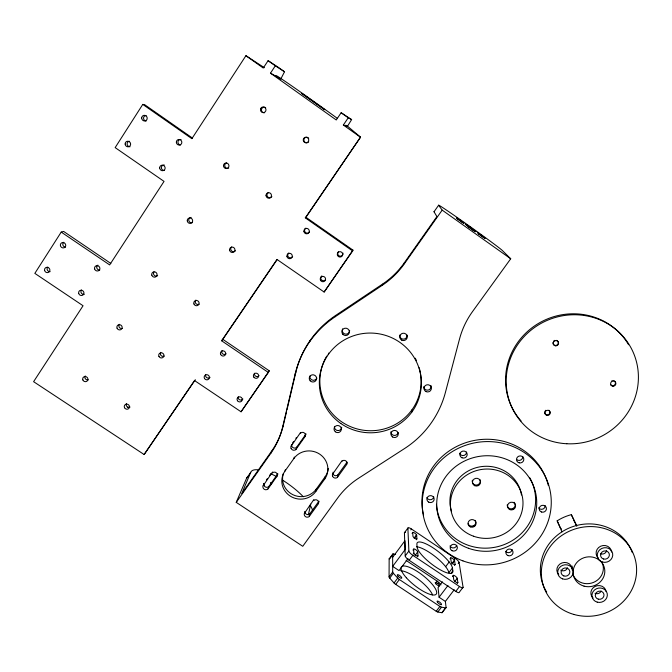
<?xml version="1.0" encoding="UTF-8"?>
<svg xmlns="http://www.w3.org/2000/svg" width="672" height="672" viewBox="0 0 672 672"><rect width="100%" height="100%" fill="white"/><g stroke="black" fill="none" stroke-linecap="round" stroke-linejoin="round"><path stroke-width="1.01" d="M454.238 589.739L445.376 601.423L446.09 607.513L442.445 612.318A2.864 0.865 38.7 0 1 441.857 612.688L437.816 612.016A2.873 0.874 38.6 0 1 436.212 611.268L395.716 584.405A2.873 0.882 37.9 0 1 394.061 582.994L389.743 578.113A2.856 0.882 37.8 0 1 389.071 576.895L389.155 558.902L392.633 554.215A2.738 0.798 37.4 0 1 393.28 553.955L395.581 554.484M236.242 502.362L270.824 453.289A82.37 78.952 26 0 0 282.626 427.048L295.109 374.161A98.162 95.726 0.4 0 1 335.278 316.688L382.402 285.205L382.46 284.164A84.89 83.933 65.9 0 0 404.284 262.861L436.909 216.56L434.02 211.772L438.606 205.254A39.346 0.857 35.5 0 1 467.88 225.019A39.346 0.857 35.5 0 1 502.396 250.564L510.712 258.779L472.559 311.531A83.429 80.741 -26.4 0 0 459.547 338.94L445.376 392.566A98.658 96.6 10.1 0 1 404.569 448.535L358.655 478.178A79.976 75.944 -0.3 0 0 337.68 498.002L302.753 546.294L236.242 502.362L246.582 478.246L250.732 472.34A37.464 11.5 35.4 0 1 258.317 469.846M342.014 460.715L332.766 473.903A2.36 2.268 7.8 0 0 332.363 475.012L332.632 476.33M337.571 477.12L337.94 474.768L347.063 462.101L346.752 464.377L337.571 477.12A2.36 2.268 7.7 0 1 336.622 477.876L335.252 478.094A3.192 3.066 7.7 0 1 332.632 476.33M332.766 473.903L332.85 473.458L333.043 473.987A3.167 3.041 7.7 0 0 335.647 475.726L337.008 475.516A2.344 2.251 7.7 0 0 337.94 474.768M332.976 472.727L333.077 472.147M285.466 469.535L284.97 471.08A18.598 17.808 11.5 0 0 289.943 495.894A18.598 17.808 11.5 0 0 315.706 491.602L324.626 479.178L325.088 476.818A18.514 17.783 11.1 0 0 328.247 468.392M318.872 501.48L318.427 503.689L309.38 516.247A2.344 2.234 9.6 0 1 308.448 516.995L307.087 517.205A3.167 3.016 9.6 0 1 304.483 515.466L304.206 514.172A2.344 2.234 9.7 0 1 304.601 513.072L304.903 511.778M313.841 499.556L304.601 513.072M315.706 491.602L316.226 489.157L325.088 476.818M309.38 516.247L309.943 513.643L318.931 501.161M308.33 514.987L310.733 504.151M283.391 425.023L286.499 411.894M286.969 409.878L295.798 372.498A97.465 95.08 0.4 0 1 335.681 315.42L382.46 284.164M328.264 354.589L328.709 353.06M284.97 471.08L293.849 458.564L294.302 457.078M296.075 449.274L296.738 447.107L305.802 434.322L305.197 436.397L296.075 449.274A2.377 2.285 13.9 0 1 295.134 450.038L293.756 450.257A3.209 3.091 13.9 0 1 291.11 448.476M300.552 432.491L291.228 446.023A2.377 2.285 14 0 0 290.833 447.149L291.11 448.484M335.278 316.688L335.681 315.42M291.228 446.023L291.715 444.545M352.657 250.916L352.943 250.11L305.945 217.3L305.315 217.862L352.657 250.916L324.139 292.034L276.99 259.451L221.609 340.78L268.355 372.456L241.063 411.785L194.519 380.554L144.136 454.532L33.6 381.679L83.059 305.743L34.835 273.378L61.211 232.084L63.613 231.42L110.83 263.432M268.061 488.796L268.918 486.368L277.847 473.768L277.049 476.112L268.061 488.796A2.36 2.251 14.7 0 1 267.128 489.544L265.768 489.762A3.184 3.041 14.8 0 1 263.138 488.006L262.844 486.696A2.36 2.251 14.8 0 1 263.239 485.587L263.516 484.831M272.538 472.013L263.239 485.587M263.743 484.235L264.02 483.479M282.626 427.048L283.139 425.704M270.824 453.289L271.664 451.097A81.782 78.422 26.1 0 0 283.147 426.031M309.599 341.821L310.178 340.376M295.109 374.161L295.798 372.498M250.732 472.34L241.735 493.584L271.664 451.097M324.139 292.034L352.943 250.11M268.094 60.673L275.31 65.814L270.48 73.172L280.829 78.952L284.516 71.761L277.889 67.032L268.094 60.673L263.264 68.04L245.918 55.692L191.873 138.676L142.766 104.404L115.164 147.613L164.044 181.39L109.654 264.911L61.211 232.084M268.355 372.456L269.228 370.801L222.818 339.343L221.609 340.78M241.063 411.785L269.228 370.801M351.624 119.599L348.23 117.802L343.342 125.026L347.416 126.353L351.624 119.599L341.141 112.736L336.252 119.977L270.48 73.172M305.315 217.862L360.545 137.13L305.945 217.3M195.334 379.705L144.136 454.532M222.818 339.343L277.242 259.442M382.402 285.205A85.512 84.546 65.6 0 0 404.384 263.752L442.176 210.118L438.606 205.254M266.356 480.035L267.473 478.456M269.699 475.306L270.816 473.726M292.496 443.083L293.63 441.479M295.89 438.287L296.453 437.48M404.46 533.778L404.426 532.753L407.887 528.083A4.528 1.201 37.2 0 1 411.482 529.032L455.196 558.348A4.536 1.176 37.9 0 1 459.077 562.414L463.075 587.244L459.379 592.108A4.805 1.344 38.4 0 1 455.801 591.394L409.172 560.297A4.796 1.369 37.6 0 1 405.208 555.962L404.477 534.299M410.836 529.897L411.482 529.032M389.155 558.902A2.738 0.806 37.5 0 1 389.81 558.634L393.28 553.955M392.641 557.332L404.939 540.75L405.241 549.461L392.675 566.37L399.042 570.604L408.03 558.55M412.087 533.45L412.818 532.375A2.419 0.638 37.3 0 1 414.926 533.257A2.419 0.638 37.3 0 1 416.665 535.172L416.9 538.852L416.245 539.742M414.238 537.995L416.556 534.878M414.28 538.415L416.665 535.206M389.071 576.895L392.692 572.023L392.633 554.215M405.208 555.962L408.87 551.032L407.954 529.612M389.743 578.113L393.372 573.233A2.864 0.865 37.7 0 1 392.692 572.023M412.969 550.074L413.65 549.158A2.528 0.697 37.5 0 1 415.64 549.637A2.528 0.697 37.5 0 1 417.74 551.897L418.001 555.87L417.312 556.786M413.179 554.022L413.86 553.106L413.65 549.158M409.172 560.297L412.86 555.358A4.805 1.344 37.6 0 1 408.87 551.032M394.061 582.994L397.706 578.096L393.372 573.233M415.027 555.542L417.74 551.897M395.716 584.405L399.37 579.516A2.873 0.874 37.8 0 1 397.706 578.096M450.005 558.869L450.719 557.794A2.428 0.63 37.9 0 1 452.794 558.65A2.428 0.63 37.9 0 1 454.558 560.608L455.137 564.48L454.482 565.354M445.637 566.689L449.173 561.994M436.598 582.061L437.254 581.196A2.73 0.773 38.2 0 1 438.833 582.532L440.966 584.85M454.541 559.213L455.196 558.348M452.021 563.455L454.415 560.272M451.937 564.085L454.558 560.608M438.178 583.397L438.833 582.532M452.424 568L452.836 570.872A22.184 5.998 37.8 0 1 435.8 567.05A22.184 5.998 37.8 0 1 417.06 546.932L416.884 544.202A22.033 5.922 37.8 0 1 433.843 548.36A22.033 5.922 37.8 0 1 452.424 568L448.846 572.729A22.008 6.031 37.8 0 0 436.002 557.197A22.008 6.031 37.8 0 0 416.632 546.739M442.403 581.851L438.068 587.588L439.076 597.232L445.376 601.423M458.203 563.573L459.077 562.414M451.038 573.25L452.836 570.872M452.483 576.492L453.163 575.585A2.528 0.689 38.2 0 1 455.053 575.996A2.528 0.689 38.2 0 1 457.22 578.298L457.859 582.498L457.17 583.414M439.076 597.232L447.93 585.53M454.717 581.608L457.22 578.298M436.212 611.268L439.883 606.421A2.881 0.857 38.6 0 0 441.487 607.169L445.519 607.874A2.864 0.848 38.6 0 0 446.09 607.513M437.816 612.016L441.487 607.169M455.801 591.394L459.505 586.513A4.813 1.319 38.3 0 0 463.075 587.244M441.857 612.688L445.519 607.874M472.324 526.604L474.902 525.479M512.324 509.074L514.055 508.309M142.766 104.404L144.614 104.672L192.494 138.096M245.918 55.692L264.356 67.696M275.31 65.814L284.516 71.761M277.368 76.213L282.568 79.624A39.102 0.445 35.4 0 1 306.575 96.306A39.102 0.445 35.4 0 1 337.235 118.272M399.37 579.516L439.883 606.421M412.86 555.358L459.505 586.513M406.14 560.448L437.254 581.196M471.097 228.631L468.401 226.825L474.928 231.479L471.391 228.833M275.89 75.44L277.536 76.608M279.182 77.784L280.829 78.952M345.794 125.202L347.416 126.353M343.342 125.026L360.318 137.105M442.176 210.118L510.712 258.779M341.141 112.736L348.23 117.802M346.987 125.782L360.545 137.13M561.968 531.838L557.164 520.834A46.15 43.252 -14.6 0 1 571.343 514.66L576.568 525.496M571.343 514.66L576.769 526.26M557.164 520.834L559.952 526.924A7.736 7.3 -15.1 0 0 561.506 529.091M264.02 485.587L263.768 484.806M305.08 512.87L304.802 511.837M450.66 557.995L451.206 561.842A2.444 0.647 38 0 0 453.34 564.077A2.444 0.647 38 0 0 455.137 564.48M453.163 575.585L453.76 579.768A2.554 0.697 38.3 0 0 455.952 582.103A2.554 0.697 38.3 0 0 457.859 582.498M404.284 262.861L404.384 263.752M411.835 409.962L411.986 411.886M412.734 532.568L412.936 536.197A2.444 0.655 37.4 0 0 415.036 538.415A2.444 0.655 37.4 0 0 416.9 538.852M407.887 528.083L407.929 529.099M433.784 496.835A3.604 3.444 -3.7 0 1 426.846 497.591M456.758 545.37A3.57 3.385 -5 0 1 450.005 545.941M512.114 549.461A3.578 3.377 -9.6 0 1 505.714 551.418M545.252 505.663A3.612 3.427 -14.1 0 1 538.591 507.805M522.782 456.54A3.646 3.486 -15 0 1 516.508 459.404M466.612 452.029A3.637 3.503 -9.1 0 1 459.514 453.222M529.805 477.817A49.686 47.376 -9.4 0 1 499.397 546.21A49.686 47.376 -9.4 0 1 436.447 504.244M423.587 515.029A64.117 61.135 -9.5 0 1 471.509 441.059A64.117 61.135 -9.5 0 1 548.327 485.47M546.722 592.108A47.477 44.394 -14.5 0 1 567.991 528.545A47.477 44.394 -14.5 0 1 632.36 552.653M574.115 520.758A7.736 7.3 -15.1 0 1 574.61 522.278M606.606 550.712A4.376 4.091 -16.2 0 1 600.533 553.745M598.332 558.096A7.762 7.266 -16.2 0 1 600.659 546.218A7.762 7.266 -16.2 0 1 611.537 552.056M567.504 567.823A4.351 4.074 -13 0 1 560.75 570.125M558.718 574.627A7.72 7.232 -13 0 1 562.094 562.901A7.72 7.232 -13 0 1 572.208 570.032M601.138 590.99A4.334 4.04 -14.2 0 1 595.014 593.292M593.065 597.996A7.703 7.165 -14.2 0 1 595.123 586.412A7.703 7.165 -14.2 0 1 606.11 591.536M601.978 562.288A15.826 14.792 -14.5 0 1 593.586 582.38A15.826 14.792 -14.5 0 1 572.821 574.442M571.88 568.226A15.826 14.792 -14.5 0 1 572.2 566.118M400.529 570.696A22.075 6.594 38.1 0 1 418.328 579.281A22.075 6.594 38.1 0 1 432.558 594.888M404.426 532.753A4.519 1.218 37.3 0 1 405.468 532.392M418.001 555.87A2.554 0.714 37.6 0 1 415.985 555.4A2.554 0.714 37.6 0 1 413.86 553.106M613.704 380.696A2.663 2.545 -28.4 0 1 614.846 384.728A2.663 2.545 -28.4 0 1 610.529 384.51M611.864 380.797A2.663 2.545 -28.4 0 1 612.226 380.671M548.814 410.231A2.638 2.528 -21.1 0 1 549.578 413.549A2.638 2.528 -21.1 0 1 546.218 414.691A2.638 2.528 -21.1 0 1 544.816 411.583M545.269 410.785A2.638 2.528 -21.1 0 1 545.824 410.281M556.475 340.351A2.68 2.587 -29.6 0 1 558.155 343.501A2.68 2.587 -29.6 0 1 554.988 345.391A2.68 2.587 -29.6 0 1 552.997 342.426M553.442 341.393A2.68 2.587 -29.6 0 1 554.795 340.376M521.102 420.983A66.251 63.689 -26.4 0 1 533.77 326.466A66.251 63.689 -26.4 0 1 628.597 344.744M434.02 211.772A39.295 1.134 35.5 0 1 434.465 211.781M407.106 335.11A3.704 3.654 -4.8 0 1 403.393 339.142A3.704 3.654 -4.8 0 1 399.731 335.076M430.92 385.459A3.679 3.587 -7.3 0 1 428.03 390.113A3.679 3.587 -7.3 0 1 423.746 386.686M349.65 330.38A3.713 3.654 15.2 0 1 345.173 334.06A3.713 3.654 15.2 0 1 342.628 328.835M419.152 367.651A50.652 49.518 4.8 0 1 364.274 430.34A50.652 49.518 4.8 0 1 326.726 356.126M415.237 358.176A50.652 49.518 4.8 0 1 416.497 360.679M271.194 484.058A2.31 0.706 35.2 0 1 270.472 482.773A2.31 0.706 35.2 0 1 271.908 483M271.152 473.92A37.464 11.5 35.4 0 1 276.881 476.801M282.761 480.262A37.464 11.5 35.4 0 1 303.341 496.759M310.153 505.201A37.464 11.5 35.4 0 1 312.623 510.518M246.582 478.246A37.422 11.726 35.4 0 1 248.338 476.356M293.849 458.564A18.64 17.9 11 0 1 319.738 454.171A18.64 17.9 11 0 1 324.626 479.178M316.226 489.157A18.472 17.69 11.5 0 1 292.984 494.752A18.472 17.69 11.5 0 1 283.382 473.39M341.72 427.174A3.646 3.536 9 0 1 337.705 430.542A3.646 3.536 9 0 1 334.488 426.384M398.143 432.55A3.646 3.528 0 0 1 394.153 435.406A3.646 3.528 0 0 1 390.919 431.76M316.882 378.109A3.679 3.595 16.6 0 1 309.851 376.051M268.918 486.368A2.344 2.234 14.7 0 1 267.994 487.108L266.641 487.326A3.167 3.024 14.8 0 1 264.029 485.587M272.328 472.979A2.797 2.671 14.5 0 1 276.931 476.045M263.777 484.033A2.344 2.234 14.9 0 1 263.911 483.571M309.952 513.643A2.327 2.218 9.6 0 1 309.019 514.382L307.675 514.592A3.142 2.999 9.6 0 1 305.08 512.87M313.748 500.59A2.78 2.654 9.1 0 1 318.301 503.622M342.048 461.227A2.797 2.688 6.9 0 1 346.626 464.31M296.747 447.107A2.36 2.268 13.9 0 1 295.806 447.863L294.445 448.081A3.184 3.066 14 0 1 291.816 446.317L291.539 444.998A2.36 2.268 14.1 0 1 291.631 444.503M305.911 433.726A2.789 2.696 13.6 0 1 305.684 434.255M300.46 433.222A2.814 2.713 13.6 0 1 305.08 436.338M127.327 407.375A4.368 1.378 32.4 0 1 128.512 407.568M84.294 294.328A2.713 2.57 42.1 0 1 81.488 289.976M65.486 247.145A2.747 2.596 46.5 0 1 63.806 242.264M50.131 271.664A2.73 2.579 44.3 0 1 47.788 267.078M99.75 270.052A2.722 2.587 44.4 0 1 97.885 265.121M210.059 377.336A2.638 2.537 28.9 0 1 205.666 374.598M259.048 375.69A2.629 2.545 24.7 0 1 254.495 373.254M226.094 353.825A2.646 2.554 30.5 0 1 222.071 350.448M242.911 399.008A2.612 2.52 23.8 0 1 238.258 396.732M146.11 121.094A2.831 2.696 60.6 0 1 143.564 118.205A2.831 2.696 60.6 0 1 146.093 115.517M180.457 145.018A2.806 2.688 60.2 0 1 177.962 141.851A2.806 2.688 60.2 0 1 181.062 139.524M130.04 146.773A2.814 2.68 57.4 0 1 127.134 144.194A2.814 2.68 57.4 0 1 129.427 141.246M164.296 170.486A2.789 2.671 56.5 0 1 161.398 167.63A2.789 2.671 56.5 0 1 164.296 165.001M325.592 279.594A2.671 2.638 36.1 0 1 321.527 279.938A2.671 2.638 36.1 0 1 321.863 275.89M292.648 256.544A2.696 2.646 46.1 0 1 288.54 257.116A2.696 2.646 46.1 0 1 288.784 252.974M309.439 231.983A2.705 2.671 54.9 0 1 305.281 232.268A2.705 2.671 54.9 0 1 305.827 228.119M342.997 253.075A2.688 2.663 47.3 0 1 339.629 256.099A2.688 2.663 47.3 0 1 338.402 251.706M235.486 250.732A2.713 2.638 47.1 0 1 231.546 250.874A2.713 2.638 47.1 0 1 231.664 246.926M199.147 304.256A2.68 2.587 38.9 0 1 195.93 300.056M157.66 275.755A2.705 2.604 43.5 0 1 154.014 271.832M192.511 222.6A2.738 2.646 51 0 1 188.84 220.693A2.738 2.646 51 0 1 191.15 217.392M271.891 196.61A2.747 2.68 59.7 0 1 267.574 196.736A2.747 2.68 59.7 0 1 268.598 192.511M228.766 168.025A2.772 2.688 60.7 0 1 224.952 166.614A2.772 2.688 60.7 0 1 226.624 162.943M308.725 141.817A2.789 2.722 73.9 0 1 304.76 142.027A2.789 2.722 73.9 0 1 304.752 137.978A2.789 2.722 73.9 0 1 308.717 138.272M264.424 112.812A2.822 2.73 71 0 1 261.517 109.259A2.822 2.73 71 0 1 265.692 107.705M164.27 356.135A2.654 2.545 33.9 0 1 160.759 352.372M122.556 328.39A2.68 2.554 38.2 0 1 119.372 324.29M130.049 407.039A2.629 2.495 30.6 0 1 126.428 403.536M88.318 379.865A2.654 2.503 34.5 0 1 85.26 375.942M479.892 479.497A4.04 3.872 -9.3 0 1 476.599 485.066A4.04 3.872 -9.3 0 1 472.357 480.236M514.03 502.244A4.032 3.83 -11.6 0 1 512.66 508.595A4.032 3.83 -11.6 0 1 507.2 504.882M475.306 520.405A4.007 3.814 -7.3 0 1 473.542 525.748A4.007 3.814 -7.3 0 1 468.09 523.765M451.584 511.543A36.036 34.364 -9.4 0 1 477.767 467.284A36.036 34.364 -9.4 0 1 521.489 494.987M475.868 231.731L465.394 224.246L475.868 231.731M463.798 223.356L457.279 218.719L463.798 223.356M462.848 222.281L456.422 217.711L462.848 222.281M324.66 109.67L301.736 93.4L324.66 109.67M484.957 238.4L478.481 233.78L484.974 238.392M483.748 237.132L477.355 232.571L483.756 237.132M472.777 229.144L466.418 224.608L472.786 229.144M428.702 502.127A3.629 3.469 -3.7 0 0 434.146 499.094A3.629 3.469 -3.7 0 0 428.702 496.112A3.629 3.469 -3.7 0 0 428.702 502.127M452.105 550.721A3.604 3.41 -5 0 0 457.363 547.504A3.604 3.41 -5 0 0 451.836 544.824A3.604 3.41 -5 0 0 452.105 550.721M508.141 555.635A3.604 3.402 -9.6 0 0 513.005 551.863A3.604 3.402 -9.6 0 0 507.192 549.822A3.604 3.402 -9.6 0 0 508.141 555.635M541.64 512.047A3.646 3.452 -14.1 0 0 546.378 507.99A3.646 3.452 -14.1 0 0 540.431 506.192A3.646 3.452 -14.1 0 0 541.64 512.047M519.162 462.848A3.671 3.511 -14.9 0 0 523.715 458.506A3.671 3.511 -14.9 0 0 517.616 456.952A3.671 3.511 -14.9 0 0 519.162 462.848M461.992 457.775A3.662 3.528 -9.1 0 0 467.183 454.205A3.662 3.528 -9.1 0 0 461.429 451.693A3.662 3.528 -9.1 0 0 461.992 457.775M468.384 548.234A50.072 47.72 -9.4 0 0 536.18 495.718A50.072 47.72 -9.4 0 0 455.591 466.578A50.072 47.72 -9.4 0 0 468.384 548.234M462.932 560.885A64.613 61.572 -9.4 0 0 550.586 493.332A64.613 61.572 -9.4 0 0 446.695 455.482A64.613 61.572 -9.4 0 0 462.932 560.885M603.616 559.028A4.427 4.141 -16.1 0 0 609.294 554.03A4.427 4.141 -16.1 0 0 602.045 552.031A4.427 4.141 -16.1 0 0 603.616 559.028M602.557 562.078A7.812 7.3 -16.1 0 0 612.595 553.266A7.812 7.3 -16.1 0 0 599.802 549.73A7.812 7.3 -16.1 0 0 602.557 562.078M563.842 575.938A4.402 4.124 -12.9 0 0 569.814 571.351A4.402 4.124 -12.9 0 0 562.758 568.873A4.402 4.124 -12.9 0 0 563.842 575.938M562.59 578.894A7.762 7.266 -12.9 0 0 573.132 570.814A7.762 7.266 -12.9 0 0 560.692 566.437A7.762 7.266 -12.9 0 0 562.59 578.894M598.282 599.155A4.393 4.082 -14.1 0 0 603.918 594.233A4.393 4.082 -14.1 0 0 596.719 592.259A4.393 4.082 -14.1 0 0 598.282 599.155M597.24 602.154A7.745 7.199 -14.1 0 0 607.186 593.477A7.745 7.199 -14.1 0 0 594.493 589.991A7.745 7.199 -14.1 0 0 597.24 602.154M584.027 586.127A15.935 14.893 -14.4 0 0 604.489 568.21A15.935 14.893 -14.4 0 0 578.357 560.969A15.935 14.893 -14.4 0 0 584.027 586.127M573.947 614.46A47.813 44.671 -14.4 0 0 635.636 560.977A47.813 44.671 -14.4 0 0 557.374 538.868A47.813 44.671 -14.4 0 0 573.947 614.46M437.64 602.431A2.789 0.823 38.5 0 0 441.437 604.691A2.789 0.823 38.5 0 0 438.866 601.591A2.789 0.823 38.5 0 0 437.64 602.431M397.925 576.122A2.78 0.84 37.8 0 0 401.705 578.197A2.78 0.84 37.8 0 0 398.958 575.089A2.78 0.84 37.8 0 0 397.925 576.122M435.893 583.8A2.671 0.764 38.2 0 0 439.454 585.774A2.671 0.764 38.2 0 0 436.733 582.784A2.671 0.764 38.2 0 0 435.893 583.8M406.35 577.752A22.092 6.485 38 0 0 436.145 594.258A22.092 6.485 38 0 0 414.07 569.537A22.092 6.485 38 0 0 406.35 577.752M613.024 386.182A2.671 2.554 -28.3 0 0 615.628 382.41A2.671 2.554 -28.3 0 0 611.058 382.225A2.671 2.554 -28.3 0 0 613.024 386.182M547.033 415.355A2.638 2.537 -21.1 0 0 550.091 412.003A2.638 2.537 -21.1 0 0 545.639 411.188A2.638 2.537 -21.1 0 0 547.033 415.355M555.727 345.836A2.68 2.596 -29.5 0 0 558.306 342.006A2.68 2.596 -29.5 0 0 553.711 341.821A2.68 2.596 -29.5 0 0 555.727 345.836M566.832 443.747A66.612 64.016 -26.3 0 0 632.083 349.919A66.612 64.016 -26.3 0 0 517.961 344.215A66.612 64.016 -26.3 0 0 566.832 443.747M340.822 423.486A51.013 49.862 4.8 0 0 421.126 387.769A51.013 49.862 4.8 0 0 349.07 337.52A51.013 49.862 4.8 0 0 340.822 423.486M401.73 340.133A3.738 3.679 -4.7 0 0 407.24 336.781A3.738 3.679 -4.7 0 0 401.554 333.757A3.738 3.679 -4.7 0 0 401.73 340.133M426.14 391.633A3.704 3.612 -7.2 0 0 431.365 387.971A3.704 3.612 -7.2 0 0 425.536 385.409A3.704 3.612 -7.2 0 0 426.14 391.633M342.838 334.295A3.738 3.679 15.1 0 0 349.171 333.043A3.738 3.679 15.1 0 0 344.862 328.247A3.738 3.679 15.1 0 0 342.838 334.295M335.336 431.768A3.671 3.553 9 0 0 341.309 429.719A3.671 3.553 9 0 0 336.445 425.704A3.671 3.553 9 0 0 335.336 431.768M392.616 436.968A3.671 3.553 0 0 0 398.252 434.112A3.671 3.553 0 0 0 392.885 430.819A3.671 3.553 0 0 0 392.616 436.968M310.17 380.789A3.713 3.62 16.5 0 0 316.436 379.562A3.713 3.62 16.5 0 0 312.144 374.85A3.713 3.62 16.5 0 0 310.17 380.789M78.716 293.454A2.73 2.587 42.1 0 0 83.185 294.823A2.73 2.587 42.1 0 0 81.934 290.338A2.73 2.587 42.1 0 0 78.716 293.454M60.421 245.633A2.764 2.612 46.4 0 0 64.848 247.338A2.764 2.612 46.4 0 0 63.89 242.718A2.764 2.612 46.4 0 0 60.421 245.633M44.638 270.547A2.755 2.596 44.2 0 0 49.14 271.925A2.755 2.596 44.2 0 0 47.855 267.414A2.755 2.596 44.2 0 0 44.638 270.547M94.634 268.926A2.747 2.604 44.3 0 0 99.128 270.304A2.747 2.604 44.3 0 0 97.885 265.776A2.747 2.604 44.3 0 0 94.634 268.926M204.532 378.521A2.654 2.554 28.8 0 0 209.084 378.596A2.654 2.554 28.8 0 0 206.749 374.69A2.654 2.554 28.8 0 0 204.532 378.521M253.856 377.152A2.646 2.562 24.6 0 0 258.401 376.908A2.646 2.562 24.6 0 0 255.822 373.17A2.646 2.562 24.6 0 0 253.856 377.152M220.693 354.539A2.663 2.579 30.4 0 0 225.263 354.942A2.663 2.579 30.4 0 0 223.213 350.86A2.663 2.579 30.4 0 0 220.693 354.539M237.518 400.772A2.638 2.537 23.7 0 0 242.038 400.537A2.638 2.537 23.7 0 0 239.459 396.833A2.638 2.537 23.7 0 0 237.518 400.772M141.708 117.97A2.848 2.713 60.5 0 0 145.782 120.666A2.848 2.713 60.5 0 0 145.883 115.794A2.848 2.713 60.5 0 0 141.708 117.97M176.35 142.094A2.822 2.713 60.1 0 0 180.398 144.774A2.822 2.713 60.1 0 0 180.524 139.936A2.822 2.713 60.1 0 0 176.35 142.094M125.152 144.052A2.831 2.696 57.3 0 0 129.377 146.437A2.831 2.696 57.3 0 0 129.125 141.59A2.831 2.696 57.3 0 0 125.152 144.052M159.692 167.966A2.806 2.688 56.4 0 0 163.892 170.327A2.806 2.688 56.4 0 0 163.666 165.53A2.806 2.688 56.4 0 0 159.692 167.966M320.41 280.022A2.688 2.663 35.8 0 0 324.996 280.753A2.688 2.663 35.8 0 0 323.299 276.436A2.688 2.663 35.8 0 0 320.41 280.022M286.978 256.603A2.713 2.671 45.9 0 0 291.455 257.989A2.713 2.671 45.9 0 0 290.354 253.436A2.713 2.671 45.9 0 0 286.978 256.603M303.912 231.311A2.73 2.688 54.6 0 0 308.162 233.335A2.73 2.688 54.6 0 0 307.734 228.648A2.73 2.688 54.6 0 0 303.912 231.311M337.378 254.957A2.705 2.68 46.7 0 0 341.838 256.343A2.705 2.68 46.7 0 0 340.771 251.79A2.705 2.68 46.7 0 0 337.378 254.957M229.606 250.219A2.73 2.654 47 0 0 233.999 251.891A2.73 2.654 47 0 0 233.142 247.279A2.73 2.654 47 0 0 229.606 250.219M193.964 303.996A2.696 2.612 38.8 0 0 198.534 304.802A2.696 2.612 38.8 0 0 196.829 300.493A2.696 2.612 38.8 0 0 193.964 303.996M151.83 275.176A2.73 2.621 43.4 0 0 156.349 276.41A2.73 2.621 43.4 0 0 155.005 271.933A2.73 2.621 43.4 0 0 151.83 275.176M187.27 220.836A2.755 2.663 50.8 0 0 191.52 222.944A2.755 2.663 50.8 0 0 191.083 218.24A2.755 2.663 50.8 0 0 187.27 220.836M266.036 195.334A2.764 2.705 59.6 0 0 270.068 197.879A2.764 2.705 59.6 0 0 270.161 193.124A2.764 2.705 59.6 0 0 266.036 195.334M223.49 165.665A2.797 2.705 60.6 0 0 227.556 168.227A2.797 2.705 60.6 0 0 227.623 163.43A2.797 2.705 60.6 0 0 223.49 165.665M303.4 139.062A2.806 2.738 73.8 0 0 306.499 142.775A2.806 2.738 73.8 0 0 308.07 138.214A2.806 2.738 73.8 0 0 303.4 139.062M260.526 109.091A2.839 2.747 71 0 0 264.029 112.501A2.839 2.747 71 0 0 265.087 107.738A2.839 2.747 71 0 0 260.526 109.091M158.978 356.471A2.671 2.562 33.8 0 0 163.54 356.874A2.671 2.562 33.8 0 0 161.448 352.8A2.671 2.562 33.8 0 0 158.978 356.471M117.071 328.196A2.696 2.57 38.1 0 0 121.615 329.003A2.696 2.57 38.1 0 0 119.86 324.727A2.696 2.57 38.1 0 0 117.071 328.196M124.555 407.744A2.646 2.512 30.5 0 0 129.074 408.139A2.646 2.512 30.5 0 0 126.983 404.141A2.646 2.512 30.5 0 0 124.555 407.744M82.883 379.974A2.671 2.52 34.4 0 0 87.394 380.764A2.671 2.52 34.4 0 0 85.63 376.572A2.671 2.52 34.4 0 0 82.883 379.974M474.776 485.713A4.049 3.881 -9.3 0 0 480.522 481.782A4.049 3.881 -9.3 0 0 474.163 479.018A4.049 3.881 -9.3 0 0 474.776 485.713M510.09 509.678A4.04 3.839 -11.6 0 0 515.542 505.403A4.04 3.839 -11.6 0 0 509.032 503.101A4.04 3.839 -11.6 0 0 510.09 509.678M470.35 526.882A4.024 3.822 -7.3 0 0 476.045 523.009A4.024 3.822 -7.3 0 0 469.736 520.288A4.024 3.822 -7.3 0 0 470.35 526.882M473.483 536.197A36.338 34.633 -9.4 0 0 522.589 497.977A36.338 34.633 -9.4 0 0 464.041 476.96A36.338 34.633 -9.4 0 0 473.483 536.197"/></g></svg>
